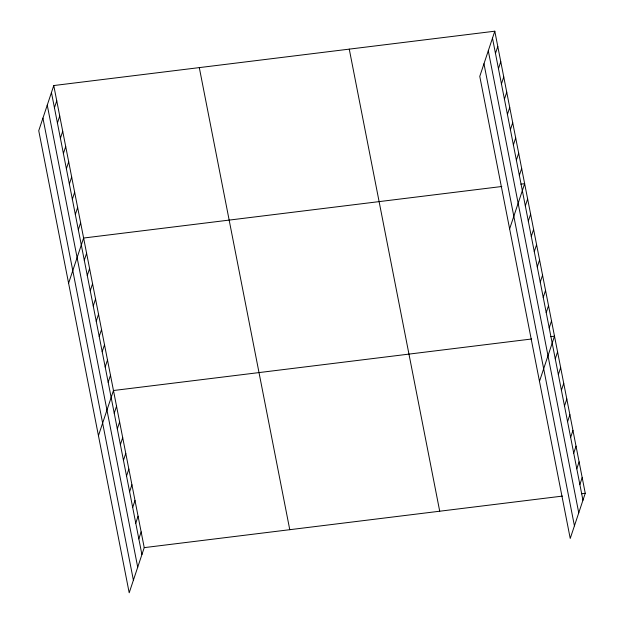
<?xml version="1.0" encoding="UTF-8"?>
<svg xmlns="http://www.w3.org/2000/svg" width="624" height="624" viewBox="0 0 624 624"><rect width="100%" height="100%" fill="white"/><g stroke="black" fill="none" stroke-linecap="round" stroke-linejoin="round"><path stroke-width="0.94" d="M53.765 85.543L38.743 130.712L129.199 592.8L144.23 547.63L53.765 85.543L494.801 31.2L585.257 493.288L570.235 538.457L479.77 76.37L494.801 31.2M54.436 107.757L56.753 100.792M57.424 123.006L59.732 116.041M60.403 138.255L62.72 131.29M63.391 153.504L65.707 146.539M66.378 168.753L68.695 161.788M69.358 184.002L71.674 177.037M72.345 199.251L74.662 192.286M75.332 214.5L77.649 207.535M78.32 229.749L80.629 222.784M68.593 283.202L83.616 238.033L501.821 186.498M84.287 260.247L86.603 253.282M87.274 275.496L89.591 268.531M90.254 290.737L92.57 283.78M93.241 305.986L95.558 299.029M96.229 321.235L98.545 314.278M99.216 336.484L101.533 329.527M102.196 351.733L104.512 344.776M105.183 366.982L107.5 360.025M108.17 382.231L110.487 375.274M98.444 435.692L113.467 390.523L531.671 338.988M114.231 413.189L116.548 406.232M117.304 428.906L119.621 421.941M120.377 444.616L122.694 437.65M123.458 460.325L125.775 453.359M126.532 476.034L128.848 469.076M129.605 491.751L131.921 484.786M132.686 507.46L135.002 500.495M135.759 523.169L138.076 516.204M138.832 538.879L141.149 531.913M495.472 53.414L497.788 46.449M498.451 68.663L500.768 61.698M501.439 83.912L503.755 76.947M504.426 99.161L506.743 92.196M507.413 114.41L509.73 107.445M510.393 129.659L512.71 122.694M513.38 144.908L515.697 137.943M516.368 160.15L518.684 153.192M519.347 175.399L521.664 168.441M509.629 228.86L524.651 183.69L520.845 184.158M525.322 205.897L527.639 198.939M528.31 221.146L530.626 214.188M531.289 236.395L533.606 229.437M534.277 251.644L536.593 244.686M537.264 266.893L539.581 259.935M540.251 282.142L542.56 275.184M543.231 297.391L545.548 290.425M546.218 312.64L548.535 305.674M549.206 327.889L551.522 320.923M539.479 381.35L554.502 336.172L550.703 336.648M555.266 358.847L557.583 351.889M558.34 374.564L560.656 367.598M561.413 390.273L563.729 383.308M564.494 405.982L566.81 399.017M567.567 421.691L569.884 414.726M570.64 437.401L572.957 430.443M573.721 453.118L576.038 446.152M576.794 468.827L579.111 461.861M579.868 484.536L582.184 477.571M144.23 547.63L562.435 496.096M581.459 493.756L585.257 493.288M492.484 38.165L582.949 500.245M488.288 50.77L578.752 512.858M483.967 63.765L574.431 525.845M349.261 49.132L439.717 511.22M199.306 67.61L289.77 529.69M51.449 92.508L141.913 554.588M47.252 105.113L137.717 567.2M42.931 118.108L133.396 580.187"/></g></svg>
